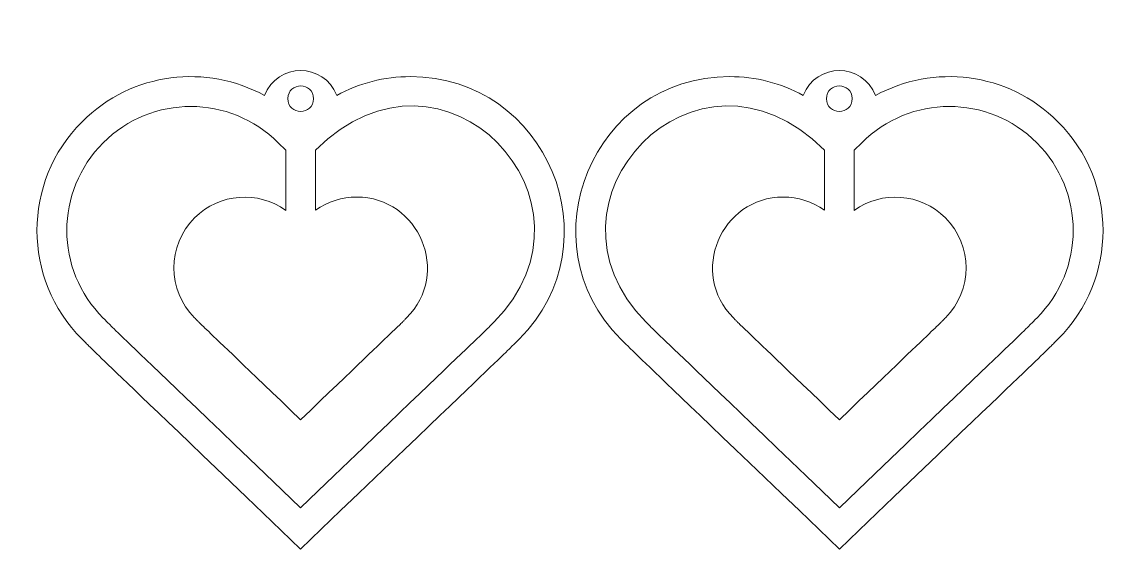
# Model space of a CAD drawing. Header units: inches. Extents: x 8.52 to 12.6, y -4.2 to -2.23.
import ezdxf

# ---------------------------------------------------------------- set-up
doc = ezdxf.new("R2010")
doc.units = ezdxf.units.IN
doc.header["$MEASUREMENT"] = 0
doc.layers.add('_U+0421_U+043B_U+043E_U+0439 1', color=7, linetype='Continuous')

msp = doc.modelspace()

# ---------------------------------------------------------------- linework, layer by layer
at = {"layer": '_U+0421_U+043B_U+043E_U+0439 1', "color": 242, "lineweight": 18, "true_color": 0xc1272d}
for points, knots in [([(10.2731, -3.3511), (10.2448, -3.3796), (10.2605, -3.3647), (9.5524, -4.0424), (8.7982, -3.3201), (8.8675, -3.3871), (8.8176, -3.3367), (8.6374, -3.1568), (8.6371, -2.8648), (8.8176, -2.6846), (8.9985, -2.5036), (9.29, -2.5051), (9.4695, -2.6846), (9.4695, -2.6846), (9.4973, -2.7124), (9.4973, -2.7124), (9.4973, -2.7124), (9.4973, -2.936), (9.4973, -2.936), (9.3947, -2.8624), (9.2509, -2.871), (9.1581, -2.9638), (9.0552, -3.0665), (9.0552, -3.2333), (9.1581, -3.3361), (9.1888, -3.3668), (9.1352, -3.3151), (9.5527, -3.715), (9.9702, -3.3151), (9.9167, -3.3668), (9.9474, -3.3361), (10.1138, -3.1699), (9.9937, -2.8865), (9.7612, -2.8865), (9.7076, -2.8865), (9.6541, -2.9032), (9.6084, -2.9358), (9.6084, -2.9358), (9.6084, -2.7115), (9.6084, -2.7115), (10.0851, -2.2349), (10.7164, -2.9036), (10.2731, -3.3511)], [0, 0, 0, 0, 1, 1, 1, 2, 2, 2, 3, 3, 3, 4, 4, 4, 5, 5, 5, 6, 6, 6, 7, 7, 7, 8, 8, 8, 9, 9, 9, 10, 10, 10, 11, 11, 11, 12, 12, 12, 13, 13, 13, 14, 14, 14, 14]), ([(11.5027, -2.7115), (11.5027, -2.7115), (11.5027, -2.9358), (11.5027, -2.9358), (11.457, -2.9032), (11.4035, -2.8865), (11.3499, -2.8865), (11.1174, -2.8865), (10.9973, -3.1699), (11.1637, -3.3361), (11.1944, -3.3668), (11.1409, -3.3151), (11.5584, -3.715), (11.9759, -3.3151), (11.9223, -3.3668), (11.953, -3.3361), (12.0559, -3.2333), (12.0559, -3.0665), (11.953, -2.9638), (11.8602, -2.871), (11.7164, -2.8624), (11.6138, -2.936), (11.6138, -2.936), (11.6138, -2.7124), (11.6138, -2.7124), (11.6138, -2.7124), (11.6416, -2.6846), (11.6416, -2.6846), (11.8211, -2.5051), (12.1126, -2.5036), (12.2935, -2.6846), (12.474, -2.8648), (12.4737, -3.1568), (12.2935, -3.3367), (12.2436, -3.3871), (12.313, -3.3201), (11.5587, -4.0424), (10.8506, -3.3647), (10.8663, -3.3796), (10.838, -3.3511), (10.3947, -2.9036), (11.026, -2.2349), (11.5027, -2.7115)], [0, 0, 0, 0, 1, 1, 1, 2, 2, 2, 3, 3, 3, 4, 4, 4, 5, 5, 5, 6, 6, 6, 7, 7, 7, 8, 8, 8, 9, 9, 9, 10, 10, 10, 11, 11, 11, 12, 12, 12, 13, 13, 13, 14, 14, 14, 14]), ([(9.9615, -2.4383), (9.8641, -2.4383), (9.7704, -2.4626), (9.6872, -2.5083), (9.6396, -2.3848), (9.4653, -2.3853), (9.4183, -2.5086), (9.2049, -2.3914), (8.9264, -2.4187), (8.739, -2.6061), (8.5154, -2.8294), (8.5151, -3.1917), (8.739, -3.4153), (8.739, -3.4153), (8.753, -3.4293), (8.753, -3.4293), (8.7858, -3.4625), (8.762, -3.4393), (9.5524, -4.1962), (10.4068, -3.3781), (10.3065, -3.4748), (10.3661, -3.4153), (10.7274, -3.054), (10.4678, -2.4383), (9.9615, -2.4383)], [0, 0, 0, 0, 1, 1, 1, 2, 2, 2, 3, 3, 3, 4, 4, 4, 5, 5, 5, 6, 6, 6, 7, 7, 7, 8, 8, 8, 8]), ([(10.7451, -3.4153), (10.8046, -3.4748), (10.7043, -3.3781), (11.5587, -4.1962), (12.3491, -3.4393), (12.3253, -3.4625), (12.3581, -3.4293), (12.3581, -3.4293), (12.3721, -3.4153), (12.3721, -3.4153), (12.596, -3.1917), (12.5957, -2.8294), (12.3721, -2.6061), (12.1847, -2.4187), (11.9062, -2.3914), (11.6928, -2.5086), (11.6458, -2.3853), (11.4715, -2.3848), (11.4239, -2.5083), (11.3408, -2.4626), (11.247, -2.4383), (11.1496, -2.4383), (10.6433, -2.4383), (10.3837, -3.054), (10.7451, -3.4153)], [0, 0, 0, 0, 1, 1, 1, 2, 2, 2, 3, 3, 3, 4, 4, 4, 5, 5, 5, 6, 6, 6, 7, 7, 7, 8, 8, 8, 8]), ([(9.6006, -2.5204), (9.6003, -2.5837), (9.5052, -2.5831), (9.5052, -2.5203), (9.5056, -2.457), (9.6006, -2.4576), (9.6006, -2.5204)], [0, 0, 0, 0, 1, 1, 1, 2, 2, 2, 2]), ([(11.6059, -2.5203), (11.6059, -2.5831), (11.5108, -2.5837), (11.5105, -2.5204), (11.5105, -2.4576), (11.6056, -2.457), (11.6059, -2.5203)], [0, 0, 0, 0, 1, 1, 1, 2, 2, 2, 2])]:
    msp.add_open_spline(points, degree=3, knots=knots, dxfattribs=at)

doc.saveas('drawing.dxf')
